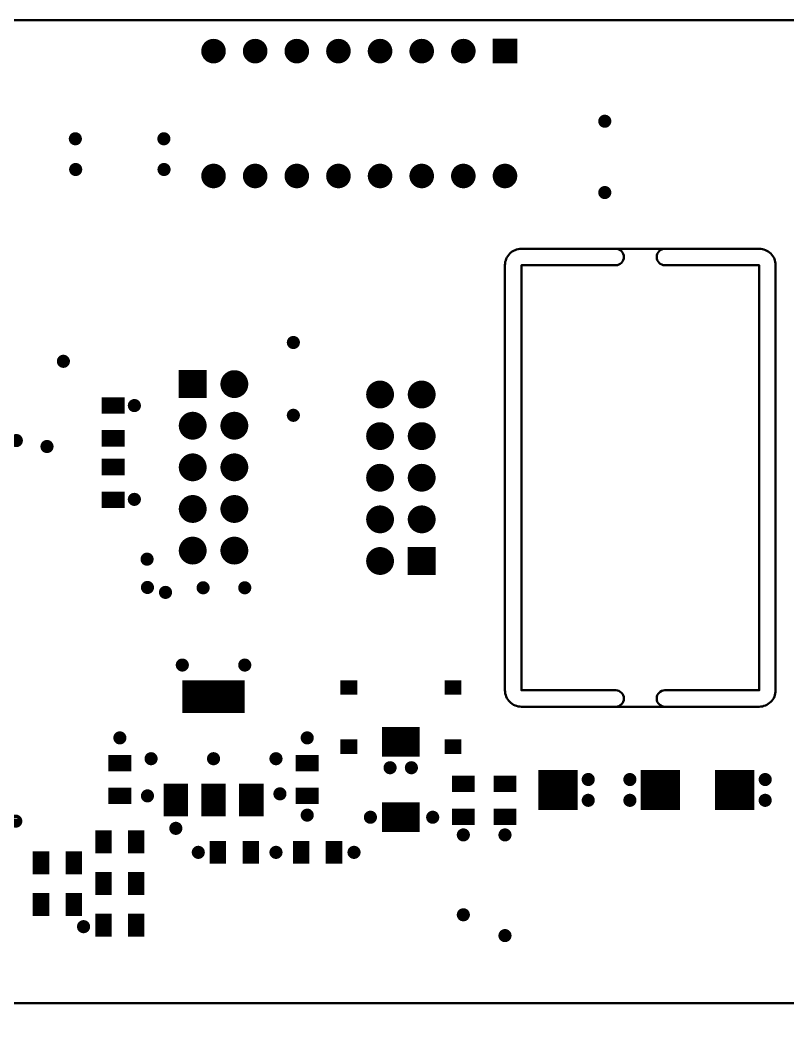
# Model space of a CAD drawing. Extents: x -61 to 101, y -94 to 26.
# Drawn here: x 12.3 to 59.2, y -35.2 to 26 of the extents above; entities that cross this region are included whole.
import ezdxf

# ---------------------------------------------------------------- set-up
doc = ezdxf.new("R2010")
doc.units = 0
doc.header["$MEASUREMENT"] = 0
doc.layers.add('BOARD', color=5, linetype='CONTINUOUS', lineweight=50)
doc.layers.add('TOP', color=74, linetype='CONTINUOUS')

msp = doc.modelspace()

# ---------------------------------------------------------------- linework, layer by layer
at = {"layer": 'BOARD', "color": 4, "linetype": 'ByBlock'}
msp.add_line((-61.12, -33.975), (100.88, -33.975), dxfattribs=at)
at = {"layer": 'BOARD'}
for points in [[(-61.12, -33.975), (100.88, -33.975), (100.88, 26.025), (-61.12, 26.025)], [(100.88, -33.975), (-61.12, -33.975), (-61.12, -93.975), (100.88, -93.975)]]:
    msp.add_lwpolyline(points, close=True, dxfattribs=at)
for points in [[(42.91, 12.065, 0.414214), (41.91, 11.065)], [(58.42, 11.065, 0.414214), (57.42, 12.065)], [(41.91, -14.875, 0.414214), (42.91, -15.875)], [(57.42, -15.875, 0.414214), (58.42, -14.875)]]:
    msp.add_lwpolyline(points, format="xyb", dxfattribs=at)
for points in [[(57.42, 12.065), (42.91, 12.065)], [(41.91, 11.065), (41.91, -14.875)], [(58.42, -14.875), (58.42, 11.065)], [(42.91, -15.875), (57.42, -15.875)]]:
    msp.add_lwpolyline(points, dxfattribs=at)
at = {"layer": 'BOARD', "color": 1}
for points in [[(48.665, 11.065), (42.91, 11.065), (42.91, -14.875), (48.665, -14.875)], [(51.665, -14.875), (57.42, -14.875), (57.42, 11.065), (51.665, 11.065)]]:
    msp.add_lwpolyline(points, dxfattribs=at)
at = {"layer": 'BOARD', "color": 1, "linetype": 'ByBlock'}
for centre, start, end in [((48.665, 11.565), 270, 90), ((51.665, 11.565), 90, 270), ((48.665, -15.375), 270, 90), ((51.665, -15.375), 90, 270)]:
    msp.add_arc(centre, 0.5, start, end, dxfattribs=at)
at = {"layer": 'TOP', "const_width": 0.2}
for points in [[(24.13, 23.48, 1), (24.13, 24.78, 1)], [(26.67, 23.48, 1), (26.67, 24.78, 1)], [(29.21, 23.48, 1), (29.21, 24.78, 1)], [(31.75, 23.48, 1), (31.75, 24.78, 1)], [(34.29, 23.48, 1), (34.29, 24.78, 1)], [(36.83, 23.48, 1), (36.83, 24.78, 1)], [(39.37, 23.48, 1), (39.37, 24.78, 1)], [(48, 19.55, 1), (48, 20.15, 1)], [(15.7, 18.48, 1), (15.7, 19.08, 1)], [(21.1, 18.48, 1), (21.1, 19.08, 1)], [(15.72, 16.605, 1), (15.72, 17.205, 1)], [(21.11, 16.605, 1), (21.11, 17.205, 1)], [(24.13, 15.86, 1), (24.13, 17.16, 1)], [(26.67, 15.86, 1), (26.67, 17.16, 1)], [(29.21, 15.86, 1), (29.21, 17.16, 1)], [(31.75, 15.86, 1), (31.75, 17.16, 1)], [(34.29, 15.86, 1), (34.29, 17.16, 1)], [(36.83, 15.86, 1), (36.83, 17.16, 1)], [(39.37, 15.86, 1), (39.37, 17.16, 1)], [(41.91, 15.86, 1), (41.91, 17.16, 1)], [(48, 15.2, 1), (48, 15.8, 1)], [(29, 6.05, 1), (29, 6.65, 1)], [(14.97, 4.9, 1), (14.97, 5.5, 1)], [(25.4, 3.06, 1), (25.4, 4.56, 1)], [(34.29, 2.425, 1), (34.29, 3.925, 1)], [(36.83, 2.425, 1), (36.83, 3.925, 1)], [(19.3, 2.2, 1), (19.3, 2.8, 1)], [(22.86, 0.52, 1), (22.86, 2.02, 1)], [(25.4, 0.52, 1), (25.4, 2.02, 1)], [(29, 1.605, 1), (29, 2.205, 1)], [(34.29, -0.115, 1), (34.29, 1.385, 1)], [(36.83, -0.115, 1), (36.83, 1.385, 1)], [(12.1, 0.065, 1), (12.1, 0.665, 1)], [(13.97, -0.3, 1), (13.97, 0.3, 1)], [(22.86, -2.02, 1), (22.86, -0.52, 1)], [(25.4, -2.02, 1), (25.4, -0.52, 1)], [(34.29, -2.655, 1), (34.29, -1.155, 1)], [(36.83, -2.655, 1), (36.83, -1.155, 1)], [(19.3, -3.525, 1), (19.3, -2.925, 1)], [(22.86, -4.56, 1), (22.86, -3.06, 1)], [(25.4, -4.56, 1), (25.4, -3.06, 1)], [(34.29, -5.195, 1), (34.29, -3.695, 1)], [(36.83, -5.195, 1), (36.83, -3.695, 1)], [(22.86, -7.1, 1), (22.86, -5.6, 1)], [(25.4, -7.1, 1), (25.4, -5.6, 1)], [(20.075, -7.175, 1), (20.075, -6.575, 1)], [(34.29, -7.735, 1), (34.29, -6.235, 1)], [(20.1, -8.9, 1), (20.1, -8.3, 1)], [(21.2, -9.2, 1), (21.2, -8.6, 1)], [(23.495, -8.92, 1), (23.495, -8.32, 1)], [(26.035, -8.92, 1), (26.035, -8.32, 1)], [(22.225, -13.635, 1), (22.225, -13.035, 1)], [(26.035, -13.635, 1), (26.035, -13.035, 1)], [(18.415, -18.08, 1), (18.415, -17.48, 1)], [(29.845, -18.08, 1), (29.845, -17.48, 1)], [(20.32, -19.35, 1), (20.32, -18.75, 1)], [(24.13, -19.35, 1), (24.13, -18.75, 1)], [(27.94, -19.35, 1), (27.94, -18.75, 1)], [(34.9, -19.9, 1), (34.9, -19.3, 1)], [(36.2, -19.9, 1), (36.2, -19.3, 1)], [(46.99, -20.62, 1), (46.99, -20.02, 1)], [(49.53, -20.62, 1), (49.53, -20.02, 1)], [(57.785, -20.62, 1), (57.785, -20.02, 1)], [(28.181, -21.495, 1), (28.181, -20.895, 1)], [(20.1, -21.62, 1), (20.1, -21.02, 1)], [(46.99, -21.89, 1), (46.99, -21.29, 1)], [(49.53, -21.89, 1), (49.53, -21.29, 1)], [(57.785, -21.89, 1), (57.785, -21.29, 1)], [(12.065, -23.16, 1), (12.065, -22.56, 1)], [(29.845, -22.795, 1), (29.845, -22.195, 1)], [(33.7, -22.922, 1), (33.7, -22.322, 1)], [(37.5, -22.922, 1), (37.5, -22.322, 1)], [(21.83, -23.6, 1), (21.83, -23, 1)], [(39.37, -24, 1), (39.37, -23.4, 1)], [(41.91, -24, 1), (41.91, -23.4, 1)], [(23.2, -25.065, 1), (23.2, -24.465, 1)], [(27.94, -25.065, 1), (27.94, -24.465, 1)], [(32.7, -25.065, 1), (32.7, -24.465, 1)], [(39.37, -28.875, 1), (39.37, -28.275, 1)], [(16.2, -29.6, 1), (16.2, -29, 1)], [(41.91, -30.145, 1), (41.91, -29.545, 1)]]:
    msp.add_lwpolyline(points, format="xyb", close=True, dxfattribs=at)
for points in [[(23.539, 24.4), (24.721, 24.4)], [(23.682, 24.6), (24.578, 24.6)], [(26.079, 24.4), (27.261, 24.4)], [(26.222, 24.6), (27.118, 24.6)], [(28.619, 24.4), (29.801, 24.4)], [(28.762, 24.6), (29.658, 24.6)], [(31.159, 24.4), (32.341, 24.4)], [(31.302, 24.6), (32.198, 24.6)], [(33.699, 24.4), (34.881, 24.4)], [(33.842, 24.6), (34.738, 24.6)], [(36.239, 24.4), (37.421, 24.4)], [(36.382, 24.6), (37.278, 24.6)], [(38.779, 24.4), (39.961, 24.4)], [(38.922, 24.6), (39.818, 24.6)], [(41.26, 24.6), (42.56, 24.6)], [(41.26, 24.4), (42.56, 24.4)], [(23.484, 24.2), (24.776, 24.2)], [(23.494, 24), (24.766, 24)], [(23.57, 23.8), (24.69, 23.8)], [(26.024, 24.2), (27.316, 24.2)], [(26.034, 24), (27.306, 24)], [(26.11, 23.8), (27.23, 23.8)], [(28.564, 24.2), (29.856, 24.2)], [(28.574, 24), (29.846, 24)], [(28.65, 23.8), (29.77, 23.8)], [(31.104, 24.2), (32.396, 24.2)], [(31.114, 24), (32.386, 24)], [(31.19, 23.8), (32.31, 23.8)], [(33.644, 24.2), (34.936, 24.2)], [(33.654, 24), (34.926, 24)], [(33.73, 23.8), (34.85, 23.8)], [(36.184, 24.2), (37.476, 24.2)], [(36.194, 24), (37.466, 24)], [(36.27, 23.8), (37.39, 23.8)], [(38.724, 24.2), (40.016, 24.2)], [(38.734, 24), (40.006, 24)], [(38.81, 23.8), (39.93, 23.8)], [(41.26, 24.2), (42.56, 24.2)], [(41.26, 24), (42.56, 24)], [(41.26, 23.8), (42.56, 23.8)], [(23.754, 23.6), (24.506, 23.6)], [(26.294, 23.6), (27.046, 23.6)], [(28.834, 23.6), (29.586, 23.6)], [(31.374, 23.6), (32.126, 23.6)], [(33.914, 23.6), (34.666, 23.6)], [(36.454, 23.6), (37.206, 23.6)], [(38.994, 23.6), (39.746, 23.6)], [(41.26, 23.6), (42.56, 23.6)], [(47.705, 19.8), (48.295, 19.8)], [(47.741, 20), (48.259, 20)], [(47.835, 19.6), (48.165, 19.6)], [(15.497, 19), (15.903, 19)], [(20.897, 19), (21.303, 19)], [(15.401, 18.8), (15.999, 18.8)], [(15.46, 18.6), (15.94, 18.6)], [(20.801, 18.8), (21.399, 18.8)], [(20.86, 18.6), (21.34, 18.6)], [(15.666, 17.2), (15.774, 17.2)], [(21.056, 17.2), (21.164, 17.2)], [(15.436, 17), (16.004, 17)], [(15.439, 16.8), (16.001, 16.8)], [(20.826, 17), (21.394, 17)], [(20.829, 16.8), (21.391, 16.8)], [(23.487, 16.6), (24.773, 16.6)], [(23.549, 16.8), (24.711, 16.8)], [(23.703, 17), (24.557, 17)], [(26.027, 16.6), (27.313, 16.6)], [(26.089, 16.8), (27.251, 16.8)], [(26.243, 17), (27.097, 17)], [(28.567, 16.6), (29.853, 16.6)], [(28.629, 16.8), (29.791, 16.8)], [(28.783, 17), (29.637, 17)], [(31.107, 16.6), (32.393, 16.6)], [(31.169, 16.8), (32.331, 16.8)], [(31.323, 17), (32.177, 17)], [(33.647, 16.6), (34.933, 16.6)], [(33.709, 16.8), (34.871, 16.8)], [(33.863, 17), (34.717, 17)], [(36.187, 16.6), (37.473, 16.6)], [(36.249, 16.8), (37.411, 16.8)], [(36.403, 17), (37.257, 17)], [(38.727, 16.6), (40.013, 16.6)], [(38.789, 16.8), (39.951, 16.8)], [(38.943, 17), (39.797, 17)], [(41.267, 16.6), (42.553, 16.6)], [(41.329, 16.8), (42.491, 16.8)], [(41.483, 17), (42.337, 17)], [(23.49, 16.4), (24.77, 16.4)], [(23.559, 16.2), (24.701, 16.2)], [(23.728, 16), (24.532, 16)], [(26.03, 16.4), (27.31, 16.4)], [(26.099, 16.2), (27.241, 16.2)], [(26.268, 16), (27.072, 16)], [(28.57, 16.4), (29.85, 16.4)], [(28.639, 16.2), (29.781, 16.2)], [(28.808, 16), (29.612, 16)], [(31.11, 16.4), (32.39, 16.4)], [(31.179, 16.2), (32.321, 16.2)], [(31.348, 16), (32.152, 16)], [(33.65, 16.4), (34.93, 16.4)], [(33.719, 16.2), (34.861, 16.2)], [(33.888, 16), (34.692, 16)], [(36.19, 16.4), (37.47, 16.4)], [(36.259, 16.2), (37.401, 16.2)], [(36.428, 16), (37.232, 16)], [(38.73, 16.4), (40.01, 16.4)], [(38.799, 16.2), (39.941, 16.2)], [(38.968, 16), (39.772, 16)], [(41.27, 16.4), (42.55, 16.4)], [(41.339, 16.2), (42.481, 16.2)], [(41.508, 16), (42.312, 16)], [(47.718, 15.6), (48.282, 15.6)], [(47.718, 15.4), (48.282, 15.4)], [(28.705, 6.4), (29.295, 6.4)], [(28.741, 6.2), (29.259, 6.2)], [(28.835, 6.6), (29.165, 6.6)], [(14.67, 5.2), (15.27, 5.2)], [(14.747, 5.4), (15.193, 5.4)], [(14.747, 5), (15.193, 5)], [(22.11, 4.4), (23.61, 4.4)], [(22.11, 4.2), (23.61, 4.2)], [(24.76, 4.2), (26.04, 4.2)], [(24.937, 4.4), (25.863, 4.4)], [(22.11, 4), (23.61, 4)], [(22.11, 3.8), (23.61, 3.8)], [(22.11, 3.6), (23.61, 3.6)], [(24.651, 3.8), (26.149, 3.8)], [(24.675, 4), (26.125, 4)], [(24.68, 3.6), (26.12, 3.6)], [(33.673, 3.6), (34.907, 3.6)], [(33.876, 3.8), (34.704, 3.8)], [(36.213, 3.6), (37.447, 3.6)], [(36.416, 3.8), (37.244, 3.8)], [(22.11, 3.4), (23.61, 3.4)], [(22.11, 3.2), (23.61, 3.2)], [(24.772, 3.4), (26.028, 3.4)], [(24.964, 3.2), (25.836, 3.2)], [(33.541, 3.2), (35.039, 3.2)], [(33.561, 3), (35.019, 3)], [(33.575, 3.4), (35.005, 3.4)], [(36.081, 3.2), (37.579, 3.2)], [(36.101, 3), (37.559, 3)], [(36.115, 3.4), (37.545, 3.4)], [(17.4, 2.8), (18.6, 2.8)], [(17.4, 2.6), (18.6, 2.6)], [(17.4, 2.4), (18.6, 2.4)], [(19.018, 2.6), (19.582, 2.6)], [(19.018, 2.4), (19.582, 2.4)], [(33.641, 2.8), (34.939, 2.8)], [(33.809, 2.6), (34.771, 2.6)], [(36.181, 2.8), (37.479, 2.8)], [(36.349, 2.6), (37.311, 2.6)], [(17.4, 2.2), (18.6, 2.2)], [(22.33, 1.8), (23.39, 1.8)], [(22.688, 2), (23.032, 2)], [(24.87, 1.8), (25.93, 1.8)], [(25.228, 2), (25.572, 2)], [(28.716, 2), (29.284, 2)], [(28.719, 1.8), (29.281, 1.8)], [(28.946, 2.2), (29.054, 2.2)], [(22.114, 1.2), (23.606, 1.2)], [(22.122, 1.4), (23.598, 1.4)], [(22.187, 1.6), (23.533, 1.6)], [(24.654, 1.2), (26.146, 1.2)], [(24.662, 1.4), (26.138, 1.4)], [(24.727, 1.6), (26.073, 1.6)], [(33.797, 1.2), (34.783, 1.2)], [(36.337, 1.2), (37.323, 1.2)], [(11.914, 0.6), (12.286, 0.6)], [(17.4, 0.8), (18.6, 0.8)], [(17.4, 0.6), (18.6, 0.6)], [(22.161, 1), (23.559, 1)], [(22.276, 0.8), (23.444, 0.8)], [(22.523, 0.6), (23.197, 0.6)], [(24.701, 1), (26.099, 1)], [(24.816, 0.8), (25.984, 0.8)], [(25.063, 0.6), (25.737, 0.6)], [(33.541, 0.6), (35.039, 0.6)], [(33.559, 0.8), (35.021, 0.8)], [(33.635, 1), (34.945, 1)], [(36.081, 0.6), (37.579, 0.6)], [(36.099, 0.8), (37.561, 0.8)], [(36.175, 1), (37.485, 1)], [(11.803, 0.4), (12.397, 0.4)], [(11.85, 0.2), (12.35, 0.2)], [(13.67, 0), (14.27, 0)], [(13.747, 0.2), (14.193, 0.2)], [(17.4, 0.4), (18.6, 0.4)], [(17.4, 0.2), (18.6, 0.2)], [(33.578, 0.4), (35.002, 0.4)], [(33.68, 0.2), (34.9, 0.2)], [(33.891, 0), (34.689, 0)], [(36.118, 0.4), (37.542, 0.4)], [(36.22, 0.2), (37.44, 0.2)], [(36.431, 0), (37.229, 0)], [(13.747, -0.2), (14.193, -0.2)], [(22.523, -0.6), (23.197, -0.6)], [(25.063, -0.6), (25.737, -0.6)], [(17.4, -1), (18.6, -1)], [(17.4, -1.2), (18.6, -1.2)], [(22.114, -1.2), (23.606, -1.2)], [(22.161, -1), (23.559, -1)], [(22.276, -0.8), (23.444, -0.8)], [(24.654, -1.2), (26.146, -1.2)], [(24.701, -1), (26.099, -1)], [(24.816, -0.8), (25.984, -0.8)], [(34.035, -1.2), (34.545, -1.2)], [(36.575, -1.2), (37.085, -1.2)], [(17.4, -1.4), (18.6, -1.4)], [(17.4, -1.6), (18.6, -1.6)], [(22.122, -1.4), (23.598, -1.4)], [(22.187, -1.6), (23.533, -1.6)], [(22.33, -1.8), (23.39, -1.8)], [(24.662, -1.4), (26.138, -1.4)], [(24.727, -1.6), (26.073, -1.6)], [(24.87, -1.8), (25.93, -1.8)], [(33.548, -1.8), (35.032, -1.8)], [(33.605, -1.6), (34.975, -1.6)], [(33.736, -1.4), (34.844, -1.4)], [(36.088, -1.8), (37.572, -1.8)], [(36.145, -1.6), (37.515, -1.6)], [(36.276, -1.4), (37.384, -1.4)], [(22.688, -2), (23.032, -2)], [(25.228, -2), (25.572, -2)], [(33.547, -2), (35.033, -2)], [(33.601, -2.2), (34.979, -2.2)], [(33.727, -2.4), (34.853, -2.4)], [(36.087, -2), (37.573, -2)], [(36.141, -2.2), (37.519, -2.2)], [(36.267, -2.4), (37.393, -2.4)], [(17.4, -3), (18.6, -3)], [(19.102, -3), (19.498, -3)], [(34.009, -2.6), (34.571, -2.6)], [(36.549, -2.6), (37.111, -2.6)], [(17.4, -3.2), (18.6, -3.2)], [(17.4, -3.4), (18.6, -3.4)], [(17.4, -3.6), (18.6, -3.6)], [(19.002, -3.2), (19.598, -3.2)], [(19.057, -3.4), (19.543, -3.4)], [(22.14, -3.6), (23.58, -3.6)], [(22.232, -3.4), (23.488, -3.4)], [(22.424, -3.2), (23.296, -3.2)], [(24.68, -3.6), (26.12, -3.6)], [(24.772, -3.4), (26.028, -3.4)], [(24.964, -3.2), (25.836, -3.2)], [(22.111, -3.8), (23.609, -3.8)], [(22.135, -4), (23.585, -4)], [(22.22, -4.2), (23.5, -4.2)], [(24.651, -3.8), (26.149, -3.8)], [(24.675, -4), (26.125, -4)], [(24.76, -4.2), (26.04, -4.2)], [(33.582, -4.2), (34.998, -4.2)], [(33.687, -4), (34.893, -4)], [(33.908, -3.8), (34.672, -3.8)], [(36.122, -4.2), (37.538, -4.2)], [(36.227, -4), (37.433, -4)], [(36.448, -3.8), (37.212, -3.8)], [(22.397, -4.4), (23.323, -4.4)], [(24.937, -4.4), (25.863, -4.4)], [(33.542, -4.4), (35.038, -4.4)], [(33.557, -4.6), (35.023, -4.6)], [(33.63, -4.8), (34.95, -4.8)], [(36.082, -4.4), (37.578, -4.4)], [(36.097, -4.6), (37.563, -4.6)], [(36.17, -4.8), (37.49, -4.8)], [(33.786, -5), (34.794, -5)], [(36.326, -5), (37.334, -5)], [(22.126, -6.2), (23.594, -6.2)], [(22.197, -6), (23.523, -6)], [(22.351, -5.8), (23.369, -5.8)], [(24.666, -6.2), (26.134, -6.2)], [(24.737, -6), (26.063, -6)], [(24.891, -5.8), (25.909, -5.8)], [(19.785, -6.8), (20.365, -6.8)], [(19.956, -6.6), (20.194, -6.6)], [(22.112, -6.4), (23.608, -6.4)], [(22.153, -6.6), (23.567, -6.6)], [(22.26, -6.8), (23.46, -6.8)], [(24.652, -6.4), (26.148, -6.4)], [(24.693, -6.6), (26.107, -6.6)], [(24.8, -6.8), (26, -6.8)], [(33.564, -6.8), (35.016, -6.8)], [(33.647, -6.6), (34.933, -6.6)], [(33.821, -6.4), (34.759, -6.4)], [(36.08, -6.4), (37.58, -6.4)], [(36.08, -6.6), (37.58, -6.6)], [(36.08, -6.8), (37.58, -6.8)], [(19.803, -7), (20.347, -7)], [(22.486, -7), (23.234, -7)], [(25.026, -7), (25.774, -7)], [(33.541, -7), (35.039, -7)], [(33.572, -7.2), (35.008, -7.2)], [(33.666, -7.4), (34.914, -7.4)], [(36.08, -7), (37.58, -7)], [(36.08, -7.2), (37.58, -7.2)], [(36.08, -7.4), (37.58, -7.4)], [(33.861, -7.6), (34.719, -7.6)], [(36.08, -7.6), (37.58, -7.6)], [(19.8, -8.6), (20.4, -8.6)], [(19.877, -8.4), (20.323, -8.4)], [(23.196, -8.6), (23.794, -8.6)], [(23.292, -8.4), (23.698, -8.4)], [(25.736, -8.6), (26.334, -8.6)], [(25.832, -8.4), (26.238, -8.4)], [(19.877, -8.8), (20.323, -8.8)], [(20.918, -8.8), (21.482, -8.8)], [(20.918, -9), (21.482, -9)], [(23.255, -8.8), (23.735, -8.8)], [(25.795, -8.8), (26.275, -8.8)], [(21.933, -13.4), (22.517, -13.4)], [(21.958, -13.2), (22.492, -13.2)], [(25.743, -13.4), (26.327, -13.4)], [(25.768, -13.2), (26.302, -13.2)], [(22.085, -13.6), (22.365, -13.6)], [(25.895, -13.6), (26.175, -13.6)], [(22.33, -14.4), (25.93, -14.4)], [(22.33, -14.6), (25.93, -14.6)], [(31.975, -14.4), (32.795, -14.4)], [(31.975, -14.6), (32.795, -14.6)], [(38.325, -14.4), (39.145, -14.4)], [(38.325, -14.6), (39.145, -14.6)], [(22.33, -14.8), (25.93, -14.8)], [(22.33, -15), (25.93, -15)], [(22.33, -15.2), (25.93, -15.2)], [(22.33, -15.4), (25.93, -15.4)], [(31.975, -14.8), (32.795, -14.8)], [(31.975, -15), (32.795, -15)], [(38.325, -14.8), (39.145, -14.8)], [(38.325, -15), (39.145, -15)], [(22.33, -15.6), (25.93, -15.6)], [(22.33, -15.8), (25.93, -15.8)], [(22.33, -16), (25.93, -16)], [(18.116, -17.8), (18.714, -17.8)], [(18.175, -17.6), (18.655, -17.6)], [(29.546, -17.8), (30.144, -17.8)], [(29.605, -17.6), (30.085, -17.6)], [(34.51, -17.4), (36.61, -17.4)], [(34.51, -17.6), (36.61, -17.6)], [(34.51, -17.8), (36.61, -17.8)], [(18.212, -18), (18.618, -18)], [(29.642, -18), (30.048, -18)], [(31.975, -18), (32.795, -18)], [(31.975, -18.2), (32.795, -18.2)], [(31.975, -18.4), (32.795, -18.4)], [(34.51, -18), (36.61, -18)], [(34.51, -18.2), (36.61, -18.2)], [(34.51, -18.4), (36.61, -18.4)], [(38.325, -18), (39.145, -18)], [(38.325, -18.2), (39.145, -18.2)], [(38.325, -18.4), (39.145, -18.4)], [(17.815, -19), (19.015, -19)], [(20.025, -19), (20.615, -19)], [(20.155, -18.8), (20.485, -18.8)], [(23.835, -19), (24.425, -19)], [(23.965, -18.8), (24.295, -18.8)], [(27.645, -19), (28.235, -19)], [(27.775, -18.8), (28.105, -18.8)], [(29.245, -19), (30.445, -19)], [(31.975, -18.6), (32.795, -18.6)], [(34.51, -18.6), (36.61, -18.6)], [(34.51, -18.8), (36.61, -18.8)], [(38.325, -18.6), (39.145, -18.6)], [(17.815, -19.2), (19.015, -19.2)], [(17.815, -19.4), (19.015, -19.4)], [(17.815, -19.6), (19.015, -19.6)], [(20.061, -19.2), (20.579, -19.2)], [(23.871, -19.2), (24.389, -19.2)], [(27.681, -19.2), (28.199, -19.2)], [(29.245, -19.2), (30.445, -19.2)], [(29.245, -19.4), (30.445, -19.4)], [(29.245, -19.6), (30.445, -19.6)], [(34.6, -19.6), (35.2, -19.6)], [(34.677, -19.4), (35.123, -19.4)], [(35.9, -19.6), (36.5, -19.6)], [(35.977, -19.4), (36.423, -19.4)], [(34.677, -19.8), (35.123, -19.8)], [(35.977, -19.8), (36.423, -19.8)], [(38.77, -20.2), (39.97, -20.2)], [(41.31, -20.2), (42.51, -20.2)], [(44.035, -20), (46.235, -20)], [(44.035, -20.2), (46.235, -20.2)], [(46.716, -20.2), (47.264, -20.2)], [(49.256, -20.2), (49.804, -20.2)], [(50.285, -20), (52.485, -20)], [(50.285, -20.2), (52.485, -20.2)], [(54.83, -20), (57.03, -20)], [(54.83, -20.2), (57.03, -20.2)], [(57.511, -20.2), (58.059, -20.2)], [(21.18, -20.8), (22.48, -20.8)], [(23.48, -20.8), (24.78, -20.8)], [(25.78, -20.8), (27.08, -20.8)], [(38.77, -20.4), (39.97, -20.4)], [(38.77, -20.6), (39.97, -20.6)], [(38.77, -20.8), (39.97, -20.8)], [(41.31, -20.4), (42.51, -20.4)], [(41.31, -20.6), (42.51, -20.6)], [(41.31, -20.8), (42.51, -20.8)], [(44.035, -20.4), (46.235, -20.4)], [(44.035, -20.6), (46.235, -20.6)], [(44.035, -20.8), (46.235, -20.8)], [(46.701, -20.4), (47.279, -20.4)], [(46.883, -20.6), (47.097, -20.6)], [(49.241, -20.4), (49.819, -20.4)], [(49.423, -20.6), (49.637, -20.6)], [(50.285, -20.4), (52.485, -20.4)], [(50.285, -20.6), (52.485, -20.6)], [(50.285, -20.8), (52.485, -20.8)], [(54.83, -20.4), (57.03, -20.4)], [(54.83, -20.6), (57.03, -20.6)], [(54.83, -20.8), (57.03, -20.8)], [(57.496, -20.4), (58.074, -20.4)], [(57.678, -20.6), (57.892, -20.6)], [(17.815, -21), (19.015, -21)], [(17.815, -21.2), (19.015, -21.2)], [(17.815, -21.4), (19.015, -21.4)], [(19.811, -21.4), (20.389, -21.4)], [(19.826, -21.2), (20.374, -21.2)], [(21.18, -21), (22.48, -21)], [(21.18, -21.2), (22.48, -21.2)], [(21.18, -21.4), (22.48, -21.4)], [(23.48, -21), (24.78, -21)], [(23.48, -21.2), (24.78, -21.2)], [(23.48, -21.4), (24.78, -21.4)], [(25.78, -21), (27.08, -21)], [(25.78, -21.2), (27.08, -21.2)], [(25.78, -21.4), (27.08, -21.4)], [(27.882, -21.2), (28.48, -21.2)], [(27.954, -21), (28.408, -21)], [(27.962, -21.4), (28.4, -21.4)], [(29.245, -21), (30.445, -21)], [(29.245, -21.2), (30.445, -21.2)], [(29.245, -21.4), (30.445, -21.4)], [(44.035, -21), (46.235, -21)], [(44.035, -21.2), (46.235, -21.2)], [(44.035, -21.4), (46.235, -21.4)], [(46.758, -21.4), (47.222, -21.4)], [(49.298, -21.4), (49.762, -21.4)], [(50.285, -21), (52.485, -21)], [(50.285, -21.2), (52.485, -21.2)], [(50.285, -21.4), (52.485, -21.4)], [(54.83, -21), (57.03, -21)], [(54.83, -21.2), (57.03, -21.2)], [(54.83, -21.4), (57.03, -21.4)], [(57.553, -21.4), (58.017, -21.4)], [(17.815, -21.6), (19.015, -21.6)], [(19.993, -21.6), (20.207, -21.6)], [(21.18, -21.6), (22.48, -21.6)], [(21.18, -21.8), (22.48, -21.8)], [(21.18, -22), (22.48, -22)], [(23.48, -21.6), (24.78, -21.6)], [(23.48, -21.8), (24.78, -21.8)], [(23.48, -22), (24.78, -22)], [(25.78, -21.6), (27.08, -21.6)], [(25.78, -21.8), (27.08, -21.8)], [(25.78, -22), (27.08, -22)], [(29.245, -21.6), (30.445, -21.6)], [(34.51, -22), (36.61, -22)], [(44.035, -21.6), (46.235, -21.6)], [(44.035, -21.8), (46.235, -21.8)], [(44.035, -22), (46.235, -22)], [(46.691, -21.6), (47.289, -21.6)], [(46.776, -21.8), (47.204, -21.8)], [(49.231, -21.6), (49.829, -21.6)], [(49.316, -21.8), (49.744, -21.8)], [(50.285, -21.6), (52.485, -21.6)], [(50.285, -21.8), (52.485, -21.8)], [(50.285, -22), (52.485, -22)], [(54.83, -21.6), (57.03, -21.6)], [(54.83, -21.8), (57.03, -21.8)], [(54.83, -22), (57.03, -22)], [(57.486, -21.6), (58.084, -21.6)], [(57.571, -21.8), (57.999, -21.8)], [(21.18, -22.2), (22.48, -22.2)], [(21.18, -22.4), (22.48, -22.4)], [(23.48, -22.2), (24.78, -22.2)], [(23.48, -22.4), (24.78, -22.4)], [(25.78, -22.2), (27.08, -22.2)], [(25.78, -22.4), (27.08, -22.4)], [(29.561, -22.4), (30.129, -22.4)], [(29.564, -22.6), (30.126, -22.6)], [(29.791, -22.2), (29.899, -22.2)], [(33.401, -22.6), (33.999, -22.6)], [(33.499, -22.4), (33.901, -22.4)], [(34.51, -22.2), (36.61, -22.2)], [(34.51, -22.4), (36.61, -22.4)], [(34.51, -22.6), (36.61, -22.6)], [(37.201, -22.6), (37.799, -22.6)], [(37.299, -22.4), (37.701, -22.4)], [(38.77, -22.2), (39.97, -22.2)], [(38.77, -22.4), (39.97, -22.4)], [(38.77, -22.6), (39.97, -22.6)], [(41.31, -22.2), (42.51, -22.2)], [(41.31, -22.4), (42.51, -22.4)], [(41.31, -22.6), (42.51, -22.6)], [(11.772, -22.8), (12.358, -22.8)], [(11.8, -23), (12.33, -23)], [(21.548, -23.2), (22.112, -23.2)], [(33.459, -22.8), (33.941, -22.8)], [(34.51, -22.8), (36.61, -22.8)], [(34.51, -23), (36.61, -23)], [(34.51, -23.2), (36.61, -23.2)], [(37.259, -22.8), (37.741, -22.8)], [(38.77, -22.8), (39.97, -22.8)], [(41.31, -22.8), (42.51, -22.8)], [(17.015, -23.6), (17.815, -23.6)], [(17.015, -23.8), (17.815, -23.8)], [(19.015, -23.6), (19.815, -23.6)], [(19.015, -23.8), (19.815, -23.8)], [(21.548, -23.4), (22.112, -23.4)], [(34.51, -23.4), (36.61, -23.4)], [(39.088, -23.6), (39.652, -23.6)], [(39.088, -23.8), (39.652, -23.8)], [(41.628, -23.6), (42.192, -23.6)], [(41.628, -23.8), (42.192, -23.8)], [(17.015, -24), (17.815, -24)], [(17.015, -24.2), (17.815, -24.2)], [(17.015, -24.4), (17.815, -24.4)], [(19.015, -24), (19.815, -24)], [(19.015, -24.2), (19.815, -24.2)], [(19.015, -24.4), (19.815, -24.4)], [(24, -24.2), (24.8, -24.2)], [(24, -24.4), (24.8, -24.4)], [(26, -24.2), (26.8, -24.2)], [(26, -24.4), (26.8, -24.4)], [(29.08, -24.2), (29.88, -24.2)], [(29.08, -24.4), (29.88, -24.4)], [(31.08, -24.2), (31.88, -24.2)], [(31.08, -24.4), (31.88, -24.4)], [(13.205, -24.8), (14.005, -24.8)], [(13.205, -25), (14.005, -25)], [(15.205, -24.8), (16.005, -24.8)], [(15.205, -25), (16.005, -25)], [(17.015, -24.6), (17.815, -24.6)], [(19.015, -24.6), (19.815, -24.6)], [(22.903, -24.8), (23.497, -24.8)], [(22.95, -24.6), (23.45, -24.6)], [(23.014, -25), (23.386, -25)], [(24, -24.6), (24.8, -24.6)], [(24, -24.8), (24.8, -24.8)], [(24, -25), (24.8, -25)], [(26, -24.6), (26.8, -24.6)], [(26, -24.8), (26.8, -24.8)], [(26, -25), (26.8, -25)], [(27.643, -24.8), (28.237, -24.8)], [(27.69, -24.6), (28.19, -24.6)], [(27.754, -25), (28.126, -25)], [(29.08, -24.6), (29.88, -24.6)], [(29.08, -24.8), (29.88, -24.8)], [(29.08, -25), (29.88, -25)], [(31.08, -24.6), (31.88, -24.6)], [(31.08, -24.8), (31.88, -24.8)], [(31.08, -25), (31.88, -25)], [(32.403, -24.8), (32.997, -24.8)], [(32.45, -24.6), (32.95, -24.6)], [(32.514, -25), (32.886, -25)], [(13.205, -25.2), (14.005, -25.2)], [(13.205, -25.4), (14.005, -25.4)], [(13.205, -25.6), (14.005, -25.6)], [(13.205, -25.8), (14.005, -25.8)], [(15.205, -25.2), (16.005, -25.2)], [(15.205, -25.4), (16.005, -25.4)], [(15.205, -25.6), (16.005, -25.6)], [(15.205, -25.8), (16.005, -25.8)], [(24, -25.2), (24.8, -25.2)], [(26, -25.2), (26.8, -25.2)], [(29.08, -25.2), (29.88, -25.2)], [(31.08, -25.2), (31.88, -25.2)], [(13.205, -26), (14.005, -26)], [(15.205, -26), (16.005, -26)], [(17.015, -26.2), (17.815, -26.2)], [(17.015, -26.4), (17.815, -26.4)], [(19.015, -26.2), (19.815, -26.2)], [(19.015, -26.4), (19.815, -26.4)], [(17.015, -26.6), (17.815, -26.6)], [(17.015, -26.8), (17.815, -26.8)], [(17.015, -27), (17.815, -27)], [(19.015, -26.6), (19.815, -26.6)], [(19.015, -26.8), (19.815, -26.8)], [(19.015, -27), (19.815, -27)], [(13.205, -27.4), (14.005, -27.4)], [(13.205, -27.6), (14.005, -27.6)], [(15.205, -27.4), (16.005, -27.4)], [(15.205, -27.6), (16.005, -27.6)], [(17.015, -27.2), (17.815, -27.2)], [(19.015, -27.2), (19.815, -27.2)], [(13.205, -27.8), (14.005, -27.8)], [(13.205, -28), (14.005, -28)], [(13.205, -28.2), (14.005, -28.2)], [(15.205, -27.8), (16.005, -27.8)], [(15.205, -28), (16.005, -28)], [(15.205, -28.2), (16.005, -28.2)], [(13.205, -28.4), (14.005, -28.4)], [(15.205, -28.4), (16.005, -28.4)], [(17.015, -28.8), (17.815, -28.8)], [(19.015, -28.8), (19.815, -28.8)], [(39.072, -28.6), (39.668, -28.6)], [(39.127, -28.4), (39.613, -28.4)], [(39.172, -28.8), (39.568, -28.8)], [(15.918, -29.2), (16.482, -29.2)], [(15.918, -29.4), (16.482, -29.4)], [(17.015, -29), (17.815, -29)], [(17.015, -29.2), (17.815, -29.2)], [(17.015, -29.4), (17.815, -29.4)], [(19.015, -29), (19.815, -29)], [(19.015, -29.2), (19.815, -29.2)], [(19.015, -29.4), (19.815, -29.4)], [(17.015, -29.6), (17.815, -29.6)], [(17.015, -29.8), (17.815, -29.8)], [(19.015, -29.6), (19.815, -29.6)], [(19.015, -29.8), (19.815, -29.8)], [(41.614, -29.8), (42.206, -29.8)], [(41.654, -30), (42.166, -30)], [(41.737, -29.6), (42.083, -29.6)]]:
    msp.add_lwpolyline(points, dxfattribs=at)
for points in [[(41.26, 23.48), (41.26, 24.78), (42.56, 24.78), (42.56, 23.48)], [(22.11, 3.06), (22.11, 4.56), (23.61, 4.56), (23.61, 3.06)], [(17.4, 2.1), (17.4, 2.9), (18.6, 2.9), (18.6, 2.1)], [(17.4, 0.1), (17.4, 0.9), (18.6, 0.9), (18.6, 0.1)], [(17.4, -1.65), (17.4, -0.85), (18.6, -0.85), (18.6, -1.65)], [(17.4, -3.65), (17.4, -2.85), (18.6, -2.85), (18.6, -3.65)], [(36.08, -7.735), (36.08, -6.235), (37.58, -6.235), (37.58, -7.735)], [(22.33, -16.165), (22.33, -14.365), (25.93, -14.365), (25.93, -16.165)], [(31.975, -15.045), (31.975, -14.365), (32.795, -14.365), (32.795, -15.045)], [(38.325, -15.045), (38.325, -14.365), (39.145, -14.365), (39.145, -15.045)], [(34.51, -18.818), (34.51, -17.218), (36.61, -17.218), (36.61, -18.818)], [(31.975, -18.655), (31.975, -17.975), (32.795, -17.975), (32.795, -18.655)], [(38.325, -18.655), (38.325, -17.975), (39.145, -17.975), (39.145, -18.655)], [(17.815, -19.72), (17.815, -18.92), (19.015, -18.92), (19.015, -19.72)], [(29.245, -19.72), (29.245, -18.92), (30.445, -18.92), (30.445, -19.72)], [(38.77, -20.99), (38.77, -20.19), (39.97, -20.19), (39.97, -20.99)], [(41.31, -20.99), (41.31, -20.19), (42.51, -20.19), (42.51, -20.99)], [(44.035, -22.08), (44.035, -19.83), (46.235, -19.83), (46.235, -22.08)], [(50.285, -22.08), (50.285, -19.83), (52.485, -19.83), (52.485, -22.08)], [(54.83, -22.08), (54.83, -19.83), (57.03, -19.83), (57.03, -22.08)], [(21.18, -22.465), (21.18, -20.665), (22.48, -20.665), (22.48, -22.465)], [(23.48, -22.465), (23.48, -20.665), (24.78, -20.665), (24.78, -22.465)], [(25.78, -22.465), (25.78, -20.665), (27.08, -20.665), (27.08, -22.465)], [(17.815, -21.72), (17.815, -20.92), (19.015, -20.92), (19.015, -21.72)], [(29.245, -21.72), (29.245, -20.92), (30.445, -20.92), (30.445, -21.72)], [(34.51, -23.422), (34.51, -21.822), (36.61, -21.822), (36.61, -23.422)], [(38.77, -22.99), (38.77, -22.19), (39.97, -22.19), (39.97, -22.99)], [(41.31, -22.99), (41.31, -22.19), (42.51, -22.19), (42.51, -22.99)], [(17.015, -24.73), (17.015, -23.53), (17.815, -23.53), (17.815, -24.73)], [(19.015, -24.73), (19.015, -23.53), (19.815, -23.53), (19.815, -24.73)], [(24, -25.365), (24, -24.165), (24.8, -24.165), (24.8, -25.365)], [(26, -25.365), (26, -24.165), (26.8, -24.165), (26.8, -25.365)], [(29.08, -25.365), (29.08, -24.165), (29.88, -24.165), (29.88, -25.365)], [(31.08, -25.365), (31.08, -24.165), (31.88, -24.165), (31.88, -25.365)], [(13.205, -26), (13.205, -24.8), (14.005, -24.8), (14.005, -26)], [(15.205, -26), (15.205, -24.8), (16.005, -24.8), (16.005, -26)], [(17.015, -27.27), (17.015, -26.07), (17.815, -26.07), (17.815, -27.27)], [(19.015, -27.27), (19.015, -26.07), (19.815, -26.07), (19.815, -27.27)], [(13.205, -28.54), (13.205, -27.34), (14.005, -27.34), (14.005, -28.54)], [(15.205, -28.54), (15.205, -27.34), (16.005, -27.34), (16.005, -28.54)], [(17.015, -29.81), (17.015, -28.61), (17.815, -28.61), (17.815, -29.81)], [(19.015, -29.81), (19.015, -28.61), (19.815, -28.61), (19.815, -29.81)]]:
    msp.add_lwpolyline(points, close=True, dxfattribs=at)

doc.saveas('drawing.dxf')
